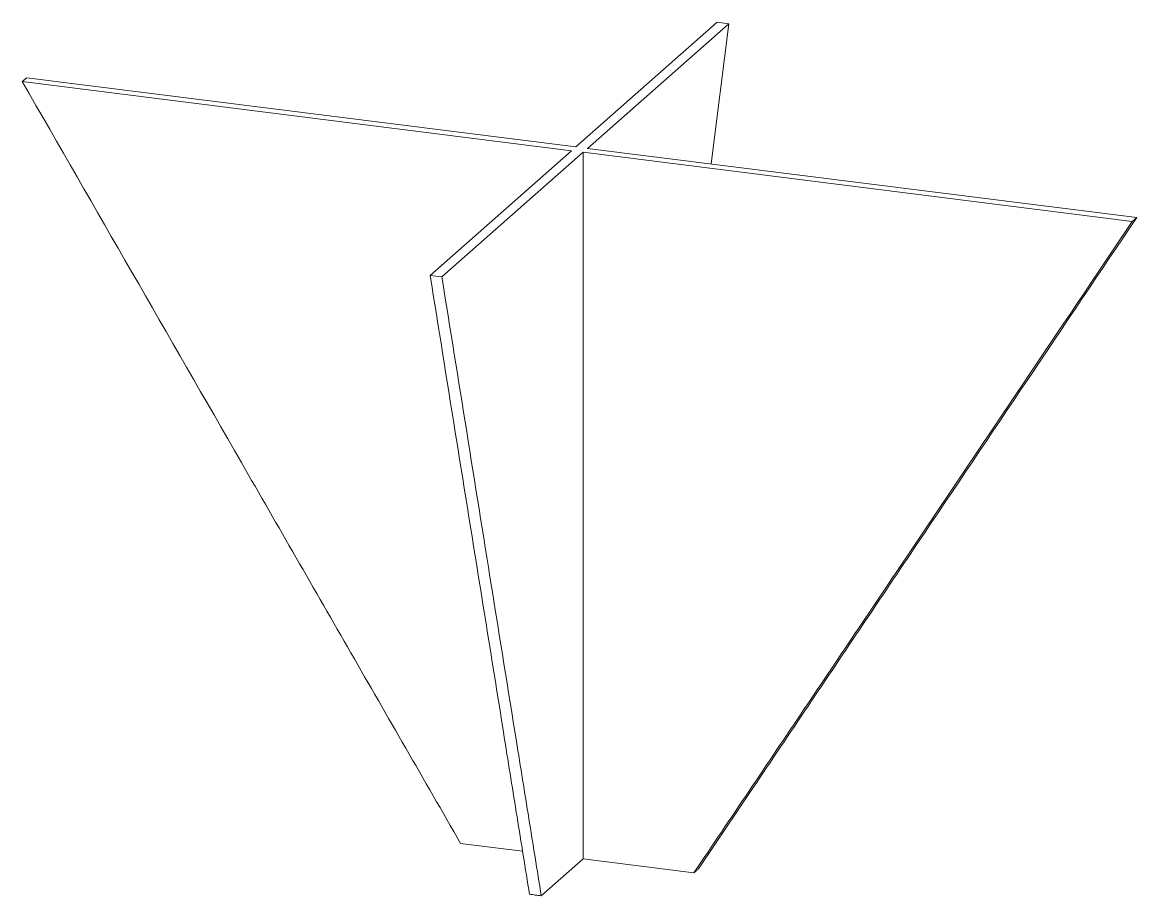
# Paper-space layout '_Dimetric' of a CAD drawing. Header units: millimetres. Extents: x -223 to 223, y -299 to 51.
import ezdxf

# ---------------------------------------------------------------- set-up
doc = ezdxf.new("R2010")
doc.units = ezdxf.units.MM

psp = doc.layouts.new('_Dimetric')

# ---------------------------------------------------------------- linework, layer by layer
at = {"color": 7, "linetype": 'Continuous', "lineweight": 15}
for p, q in [((-1.45, 1.07), (55.11, 50.96)), ((3.22, 0.48), (59.79, 50.37)), ((59.79, 50.37), (52.77, -5.76)), ((59.79, 50.37), (55.11, 50.96)), ((-221.28, 28.77), (-223.04, 27.21)), ((-223.04, 27.21), (-3.22, -0.48)), ((-221.28, 28.77), (-1.45, 1.07)), ((3.22, 0.48), (223.04, -27.21)), ((-59.79, -50.37), (-3.22, -0.48)), ((-55.11, -50.96), (1.45, -1.07)), ((1.45, -1.07), (221.28, -28.77)), ((1.45, -283.92), (1.45, -1.07)), ((221.28, -28.77), (223.04, -27.21)), ((-59.79, -50.37), (-55.11, -50.96)), ((-47.6, -277.74), (-22.77, -280.87)), ((-15.32, -298.71), (1.45, -283.92)), ((1.45, -283.92), (45.83, -289.51))]:
    psp.add_line(p, q, dxfattribs=at)
for points, knots in [([(-47.6, -277.74), (-54.92, -265.04), (-62.24, -252.33), (-76.86, -226.92), (-84.17, -214.22), (-106.1, -176.1), (-120.72, -150.69), (-164.58, -74.45), (-193.81, -23.62), (-223.04, 27.21)], [0, 0, 0, 0, 0.125, 0.125, 0.25, 0.25, 0.5, 0.5, 1, 1, 1, 1]), ([(221.28, -28.77), (192.04, -72.23), (162.81, -115.69), (118.95, -180.88), (104.34, -202.61), (82.4, -235.21), (75.09, -246.07), (60.47, -267.79), (53.15, -278.65), (45.83, -289.51)], [0, 0, 0, 0, 0.5, 0.5, 0.75, 0.75, 0.875, 0.875, 1, 1, 1, 1]), ([(223.04, -27.21), (193.81, -70.67), (164.58, -114.13), (120.72, -179.32), (106.1, -201.05), (84.17, -233.65), (76.86, -244.51), (62.24, -266.23), (54.92, -277.1), (47.6, -287.95)], [0, 0, 0, 0, 0.5, 0.5, 0.75, 0.75, 0.875, 0.875, 1, 1, 1, 1]), ([(-19.99, -298.12), (-21.66, -287.81), (-23.32, -277.49), (-26.64, -256.85), (-28.3, -246.52), (-33.27, -215.56), (-36.59, -194.91), (-46.53, -132.97), (-53.16, -91.67), (-59.79, -50.37)], [0, 0, 0, 0, 0.125, 0.125, 0.25, 0.25, 0.5, 0.5, 1, 1, 1, 1]), ([(-15.32, -298.71), (-16.98, -288.4), (-18.64, -278.08), (-21.96, -257.44), (-23.62, -247.11), (-28.59, -216.15), (-31.91, -195.5), (-41.85, -133.56), (-48.48, -92.26), (-55.11, -50.96)], [0, 0, 0, 0, 0.125, 0.125, 0.25, 0.25, 0.5, 0.5, 1, 1, 1, 1]), ([(45.83, -289.51), (46.16, -289.25), (46.48, -289), (47.07, -288.48), (47.34, -288.21), (47.6, -287.95)], [0.45956927, 0.45956927, 0.45956927, 0.45956927, 0.50000001, 0.50000001, 0.54043074, 0.54043074, 0.54043074, 0.54043074]), ([(-19.99, -298.12), (-19.23, -298.23), (-18.46, -298.33), (-16.9, -298.53), (-16.11, -298.62), (-15.32, -298.71)], [0.4762867, 0.4762867, 0.4762867, 0.4762867, 0.50000001, 0.50000001, 0.5237133, 0.5237133, 0.5237133, 0.5237133])]:
    psp.add_open_spline(points, degree=3, knots=knots, dxfattribs=at)

doc.saveas('drawing.dxf')
